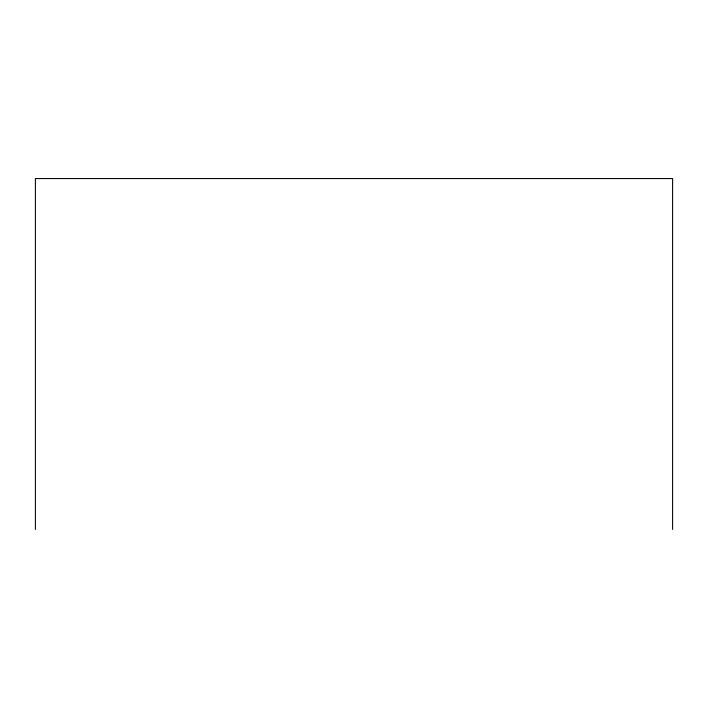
<?xml version="1.0" encoding="UTF-8"?>
<svg xmlns="http://www.w3.org/2000/svg" width="708" height="708" viewBox="0 0 708 708"><rect width="100%" height="100%" fill="white"/><g stroke="black" fill="none" stroke-linecap="round" stroke-linejoin="round"><path stroke-width="1.06" d="M672.6 529.442L672.6 178.558L35.4 178.558L35.4 529.442"/></g></svg>
